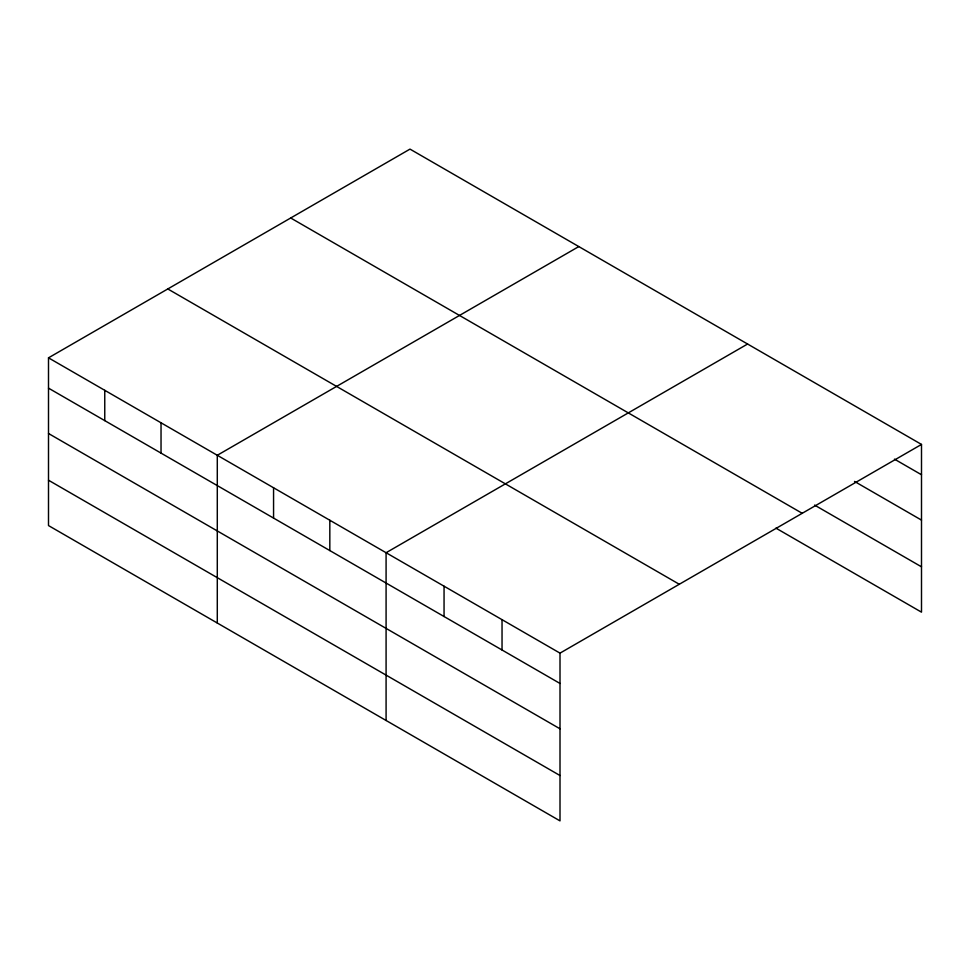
<?xml version="1.0" encoding="UTF-8"?>
<svg xmlns="http://www.w3.org/2000/svg" width="970" height="970" viewBox="0 0 970 970"><rect width="100%" height="100%" fill="white"/><g stroke="black" fill="none" stroke-linecap="round" stroke-linejoin="round"><path stroke-width="1.45" d="M560.005 728.809L560.005 653.137L48.5 357.833L48.5 525.57L560.005 820.887L560.005 728.809L48.5 433.493M48.5 357.833L409.995 149.113L921.5 444.43L921.5 612.167L775.927 528.129M578.799 246.574L217.292 455.282L217.292 623.019M747.591 344.023L386.084 552.73L386.084 720.48M560.005 653.137L921.5 444.43M894.449 459.125L921.5 474.754M854.509 481.423L921.5 520.102M814.582 505.091L921.5 566.819M290.709 217.995L802.202 513.3M167.798 288.951L679.291 584.267M48.5 388.145L560.005 683.462M48.5 480.223L560.005 775.527M502.036 619.672L502.036 649.985M444.054 586.207L444.054 616.52M329.824 520.247L329.824 550.572M273.564 487.764L273.564 518.089M161.032 422.799L161.032 453.111M104.76 390.316L104.76 420.628"/></g></svg>
